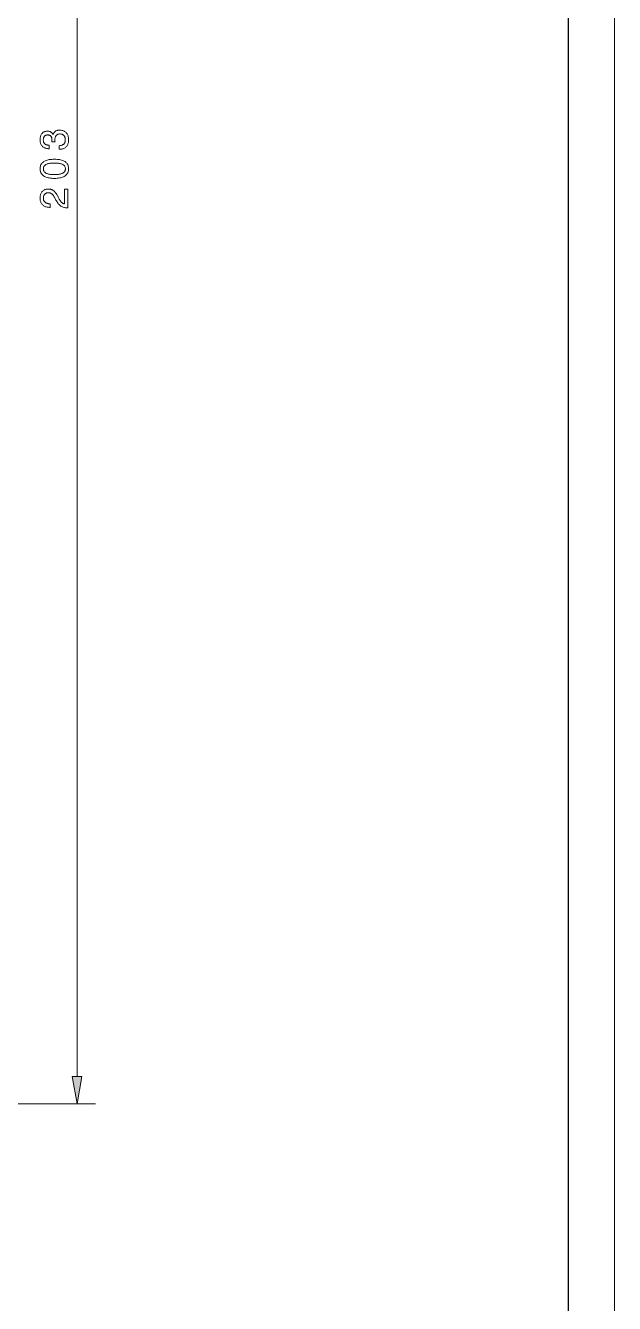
# Model space of a CAD drawing. Extents: x 0 to 297, y 0 to 538.
# Drawn here: x 233 to 297, y 118 to 256.7 of the extents above; entities that cross this region are included whole.
import ezdxf

# ---------------------------------------------------------------- set-up
doc = ezdxf.new("R2010")
doc.units = 0

msp = doc.modelspace()

# ---------------------------------------------------------------- linework, layer by layer
at = {"color": 7, "lineweight": 13}
for p, q in [((297, 0), (297, 420)), ((238.61, 142.64), (238.61, 339.73)), ((179.8, 139.69), (240.61, 139.69))]:
    msp.add_line(p, q, dxfattribs=at)
at = {"color": 7, "lineweight": 30}
msp.add_line((292, 5), (292, 415), dxfattribs=at)
at = {"color": 7, "lineweight": 13}
for points in [[(236.67, 243.3), (236.67, 243.69), (236.73, 243.7), (236.79, 243.7), (236.84, 243.71), (236.9, 243.72), (236.95, 243.74), (236.99, 243.76), (237.04, 243.78), (237.08, 243.81), (237.12, 243.84), (237.16, 243.87), (237.19, 243.9), (237.22, 243.94), (237.25, 243.98), (237.27, 244.02), (237.29, 244.07), (237.3, 244.12), (237.31, 244.17), (237.32, 244.22), (237.33, 244.28), (237.33, 244.34), (237.33, 244.39), (237.32, 244.45), (237.32, 244.5), (237.3, 244.55), (237.29, 244.6), (237.27, 244.65), (237.25, 244.69), (237.23, 244.73), (237.2, 244.77), (237.17, 244.8), (237.14, 244.83), (237.1, 244.86), (237.07, 244.89), (237.03, 244.91), (236.98, 244.93), (236.94, 244.94), (236.89, 244.96), (236.84, 244.96), (236.79, 244.97), (236.74, 244.97), (236.69, 244.97), (236.64, 244.96), (236.6, 244.96), (236.55, 244.94), (236.51, 244.93), (236.48, 244.91), (236.44, 244.89), (236.41, 244.86), (236.38, 244.84), (236.35, 244.8), (236.32, 244.77), (236.3, 244.73), (236.28, 244.69), (236.26, 244.65), (236.24, 244.6), (236.23, 244.55), (236.22, 244.5), (236.21, 244.45), (236.21, 244.39), (236.21, 244.33), (236.21, 244.32), (236.21, 244.32), (236.21, 244.31), (236.21, 244.3), (236.21, 244.29), (236.21, 244.28), (236.21, 244.27), (236.21, 244.26), (236.21, 244.25), (236.21, 244.24), (236.21, 244.23), (236.21, 244.22), (236.21, 244.21), (236.21, 244.2), (236.21, 244.19), (236.21, 244.18), (236.21, 244.16), (236.21, 244.15), (236.21, 244.14), (236.22, 244.12), (235.88, 244.12), (235.88, 244.13), (235.88, 244.14), (235.88, 244.15), (235.88, 244.16), (235.88, 244.17), (235.88, 244.18), (235.88, 244.18), (235.88, 244.19), (235.88, 244.2), (235.88, 244.21), (235.88, 244.22), (235.88, 244.23), (235.88, 244.24), (235.88, 244.24), (235.88, 244.25), (235.88, 244.26), (235.88, 244.27), (235.88, 244.27), (235.88, 244.28), (235.88, 244.29), (235.88, 244.35), (235.88, 244.4), (235.87, 244.45), (235.86, 244.5), (235.85, 244.54), (235.84, 244.58), (235.82, 244.62), (235.81, 244.66), (235.79, 244.69), (235.77, 244.72), (235.74, 244.75), (235.71, 244.77), (235.69, 244.79), (235.65, 244.81), (235.62, 244.82), (235.58, 244.84), (235.54, 244.85), (235.5, 244.85), (235.46, 244.86), (235.41, 244.86), (235.37, 244.86), (235.33, 244.85), (235.29, 244.85), (235.25, 244.84), (235.21, 244.83), (235.18, 244.81), (235.15, 244.79), (235.12, 244.77), (235.09, 244.75), (235.06, 244.72), (235.04, 244.7), (235.02, 244.66), (235, 244.63), (234.99, 244.6), (234.97, 244.56), (234.96, 244.52), (234.95, 244.48), (234.95, 244.43), (234.94, 244.38), (234.94, 244.33), (234.94, 244.28), (234.95, 244.22), (234.96, 244.17), (234.97, 244.13), (234.98, 244.08), (235, 244.04), (235.02, 244), (235.05, 243.96), (235.07, 243.93), (235.1, 243.9), (235.14, 243.87), (235.18, 243.84), (235.22, 243.82), (235.26, 243.8), (235.3, 243.79), (235.35, 243.77), (235.41, 243.76), (235.46, 243.75), (235.52, 243.75), (235.58, 243.75), (235.58, 243.37), (235.55, 243.37), (235.46, 243.37), (235.38, 243.38), (235.3, 243.39), (235.23, 243.41), (235.16, 243.43), (235.09, 243.46), (235.02, 243.49), (234.96, 243.53), (234.9, 243.57), (234.85, 243.62), (234.8, 243.67), (234.75, 243.73), (234.72, 243.79), (234.68, 243.85), (234.65, 243.92), (234.63, 243.99), (234.61, 244.07), (234.6, 244.15), (234.59, 244.23), (234.59, 244.31), (234.59, 244.4), (234.6, 244.49), (234.61, 244.57), (234.62, 244.65), (234.64, 244.72), (234.66, 244.79), (234.69, 244.85), (234.72, 244.91), (234.76, 244.97), (234.8, 245.02), (234.84, 245.07), (234.89, 245.12), (234.94, 245.15), (235, 245.19), (235.06, 245.21), (235.12, 245.24), (235.18, 245.25), (235.25, 245.27), (235.32, 245.27), (235.4, 245.28), (235.44, 245.28), (235.48, 245.27), (235.52, 245.27), (235.56, 245.26), (235.6, 245.25), (235.63, 245.24), (235.67, 245.23), (235.7, 245.22), (235.73, 245.2), (235.77, 245.18), (235.8, 245.16), (235.82, 245.14), (235.85, 245.12), (235.88, 245.09), (235.9, 245.06), (235.92, 245.03), (235.95, 245), (235.97, 244.97), (235.98, 244.93), (236, 244.9), (236.02, 244.95), (236.04, 244.99), (236.06, 245.03), (236.09, 245.07), (236.11, 245.11), (236.14, 245.15), (236.17, 245.18), (236.21, 245.21), (236.24, 245.24), (236.28, 245.27), (236.31, 245.29), (236.35, 245.31), (236.4, 245.33), (236.44, 245.35), (236.49, 245.36), (236.53, 245.37), (236.58, 245.38), (236.63, 245.39), (236.68, 245.39), (236.74, 245.39), (236.82, 245.39), (236.9, 245.38), (236.98, 245.36), (237.06, 245.34), (237.13, 245.32), (237.2, 245.28), (237.26, 245.25), (237.32, 245.2), (237.38, 245.15), (237.43, 245.1), (237.48, 245.03), (237.53, 244.97), (237.56, 244.9), (237.6, 244.83), (237.63, 244.75), (237.65, 244.67), (237.67, 244.59), (237.68, 244.5), (237.69, 244.41), (237.69, 244.31), (237.69, 244.22), (237.68, 244.13), (237.67, 244.05), (237.65, 243.97), (237.62, 243.89), (237.6, 243.82), (237.56, 243.75), (237.52, 243.69), (237.47, 243.63), (237.42, 243.57), (237.36, 243.52), (237.3, 243.47), (237.24, 243.43), (237.17, 243.39), (237.1, 243.36), (237.03, 243.34), (236.95, 243.32), (236.87, 243.31), (236.78, 243.3), (236.7, 243.3)], [(236.14, 240.15), (235.99, 240.15), (235.85, 240.16), (235.72, 240.17), (235.59, 240.19), (235.47, 240.21), (235.36, 240.24), (235.26, 240.28), (235.16, 240.32), (235.07, 240.36), (234.98, 240.41), (234.91, 240.47), (234.84, 240.53), (234.78, 240.59), (234.73, 240.66), (234.69, 240.74), (234.65, 240.82), (234.62, 240.9), (234.6, 240.99), (234.59, 241.09), (234.59, 241.19), (234.59, 241.29), (234.6, 241.38), (234.62, 241.47), (234.65, 241.56), (234.69, 241.64), (234.73, 241.71), (234.78, 241.78), (234.84, 241.84), (234.91, 241.9), (234.98, 241.96), (235.06, 242.01), (235.15, 242.05), (235.25, 242.09), (235.36, 242.13), (235.47, 242.16), (235.59, 242.18), (235.72, 242.2), (235.85, 242.21), (235.99, 242.22), (236.14, 242.22), (236.29, 242.22), (236.43, 242.21), (236.57, 242.2), (236.7, 242.18), (236.82, 242.16), (236.93, 242.13), (237.03, 242.09), (237.13, 242.05), (237.22, 242.01), (237.3, 241.96), (237.38, 241.9), (237.44, 241.84), (237.5, 241.78), (237.55, 241.71), (237.59, 241.64), (237.63, 241.56), (237.66, 241.47), (237.68, 241.38), (237.69, 241.29), (237.69, 241.19), (237.69, 241.09), (237.68, 240.99), (237.66, 240.9), (237.63, 240.82), (237.59, 240.74), (237.55, 240.66), (237.5, 240.59), (237.44, 240.53), (237.37, 240.47), (237.3, 240.41), (237.22, 240.36), (237.13, 240.32), (237.03, 240.28), (236.92, 240.24), (236.81, 240.21), (236.69, 240.19), (236.57, 240.17), (236.43, 240.16), (236.29, 240.15)], [(236.14, 240.56), (236.26, 240.56), (236.38, 240.57), (236.49, 240.57), (236.59, 240.58), (236.68, 240.6), (236.77, 240.61), (236.85, 240.63), (236.92, 240.66), (236.99, 240.68), (237.05, 240.71), (237.11, 240.74), (237.15, 240.78), (237.2, 240.82), (237.24, 240.86), (237.27, 240.91), (237.29, 240.95), (237.31, 241.01), (237.33, 241.06), (237.34, 241.12), (237.34, 241.19), (237.34, 241.25), (237.33, 241.31), (237.31, 241.36), (237.29, 241.42), (237.27, 241.47), (237.24, 241.51), (237.2, 241.55), (237.16, 241.59), (237.11, 241.63), (237.05, 241.66), (236.99, 241.69), (236.93, 241.71), (236.85, 241.73), (236.77, 241.75), (236.68, 241.77), (236.59, 241.78), (236.49, 241.79), (236.38, 241.8), (236.27, 241.81), (236.14, 241.81), (236.02, 241.81), (235.91, 241.8), (235.8, 241.79), (235.7, 241.78), (235.6, 241.77), (235.51, 241.75), (235.43, 241.73), (235.36, 241.71), (235.29, 241.69), (235.23, 241.66), (235.18, 241.63), (235.13, 241.59), (235.09, 241.55), (235.05, 241.51), (235.02, 241.47), (234.99, 241.42), (234.97, 241.36), (234.96, 241.31), (234.95, 241.25), (234.95, 241.19), (234.95, 241.12), (234.96, 241.06), (234.97, 241.01), (234.99, 240.95), (235.02, 240.91), (235.05, 240.86), (235.09, 240.82), (235.13, 240.78), (235.18, 240.74), (235.23, 240.71), (235.29, 240.68), (235.36, 240.66), (235.44, 240.63), (235.52, 240.61), (235.61, 240.6), (235.7, 240.58), (235.8, 240.57), (235.91, 240.57), (236.02, 240.56)], [(237.61, 236.93), (237.59, 236.93), (237.51, 236.94), (237.42, 236.94), (237.34, 236.95), (237.26, 236.97), (237.19, 236.99), (237.11, 237.01), (237.04, 237.04), (236.98, 237.07), (236.91, 237.1), (236.85, 237.14), (236.79, 237.19), (236.73, 237.24), (236.67, 237.3), (236.61, 237.36), (236.55, 237.43), (236.49, 237.51), (236.44, 237.59), (236.38, 237.69), (236.32, 237.78), (236.26, 237.89), (236.12, 238.14), (236.1, 238.19), (236.07, 238.23), (236.04, 238.27), (236.02, 238.31), (235.99, 238.34), (235.96, 238.37), (235.93, 238.4), (235.9, 238.43), (235.87, 238.46), (235.84, 238.48), (235.81, 238.5), (235.78, 238.52), (235.74, 238.53), (235.71, 238.55), (235.67, 238.56), (235.64, 238.57), (235.6, 238.57), (235.56, 238.58), (235.52, 238.58), (235.48, 238.58), (235.43, 238.58), (235.39, 238.58), (235.34, 238.57), (235.3, 238.56), (235.26, 238.54), (235.22, 238.52), (235.19, 238.5), (235.15, 238.48), (235.12, 238.45), (235.09, 238.42), (235.06, 238.39), (235.04, 238.35), (235.02, 238.31), (235, 238.27), (234.98, 238.23), (234.97, 238.18), (234.96, 238.14), (234.95, 238.09), (234.95, 238.04), (234.95, 237.98), (234.95, 237.93), (234.95, 237.88), (234.96, 237.83), (234.98, 237.78), (234.99, 237.74), (235.01, 237.7), (235.04, 237.66), (235.06, 237.62), (235.1, 237.59), (235.13, 237.55), (235.17, 237.52), (235.21, 237.5), (235.26, 237.47), (235.3, 237.45), (235.35, 237.44), (235.4, 237.42), (235.46, 237.41), (235.52, 237.4), (235.58, 237.4), (235.64, 237.4), (235.68, 237.4), (235.68, 237), (235.62, 237), (235.52, 237.01), (235.43, 237.02), (235.35, 237.03), (235.27, 237.05), (235.19, 237.07), (235.12, 237.1), (235.05, 237.14), (234.98, 237.18), (234.92, 237.22), (234.86, 237.27), (234.81, 237.33), (234.76, 237.39), (234.72, 237.45), (234.69, 237.52), (234.66, 237.59), (234.63, 237.67), (234.61, 237.75), (234.6, 237.83), (234.59, 237.92), (234.59, 238.01), (234.59, 238.09), (234.6, 238.18), (234.61, 238.26), (234.63, 238.33), (234.65, 238.41), (234.68, 238.48), (234.71, 238.54), (234.75, 238.61), (234.79, 238.67), (234.83, 238.72), (234.89, 238.77), (234.94, 238.82), (235, 238.86), (235.06, 238.9), (235.12, 238.93), (235.19, 238.95), (235.25, 238.97), (235.33, 238.98), (235.4, 238.99), (235.48, 238.99), (235.54, 238.99), (235.6, 238.99), (235.66, 238.98), (235.72, 238.97), (235.77, 238.95), (235.83, 238.94), (235.88, 238.92), (235.93, 238.89), (235.98, 238.86), (236.02, 238.83), (236.07, 238.8), (236.12, 238.76), (236.16, 238.72), (236.2, 238.68), (236.24, 238.63), (236.28, 238.58), (236.32, 238.53), (236.36, 238.47), (236.39, 238.41), (236.43, 238.35), (236.56, 238.09), (236.59, 238.02), (236.63, 237.96), (236.67, 237.89), (236.7, 237.84), (236.74, 237.78), (236.77, 237.73), (236.8, 237.69), (236.83, 237.65), (236.87, 237.61), (236.9, 237.57), (236.93, 237.54), (236.96, 237.52), (236.99, 237.49), (237.02, 237.47), (237.06, 237.44), (237.09, 237.42), (237.13, 237.41), (237.16, 237.39), (237.2, 237.38), (237.24, 237.37), (237.24, 238.99), (237.61, 238.99)], [(238.09, 142.64), (238.61, 139.69), (239.13, 142.64)]]:
    msp.add_lwpolyline(points, close=True, dxfattribs=at)
msp.add_solid([(238.09, 142.64), (238.61, 139.69), (238.09, 142.64), (239.13, 142.64)], dxfattribs=at)

doc.saveas('drawing.dxf')
